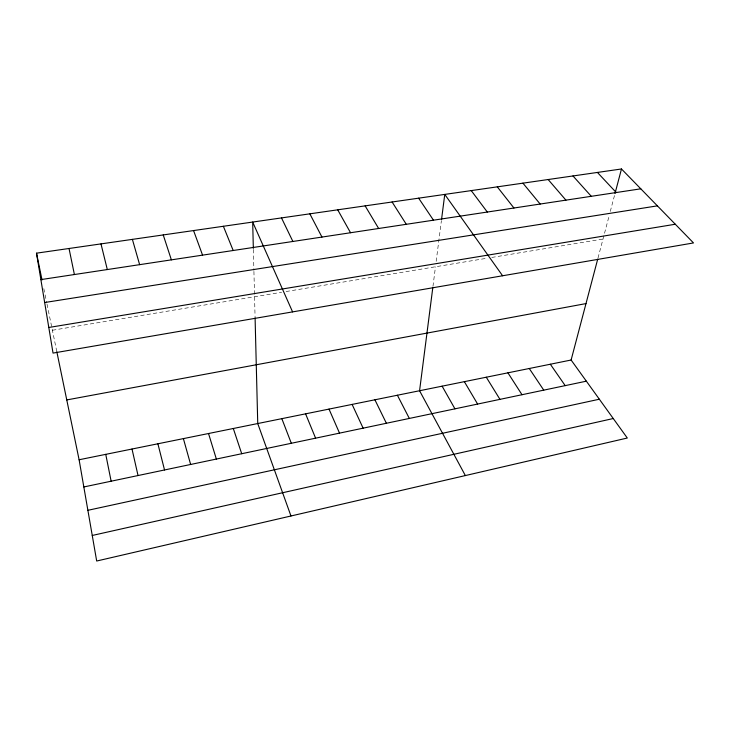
<?xml version="1.0" encoding="UTF-8"?>
<svg xmlns="http://www.w3.org/2000/svg" width="730" height="730" viewBox="0 0 730 730"><rect width="100%" height="100%" fill="white"/><g stroke="black" fill="none" stroke-linecap="round" stroke-linejoin="round"><path stroke-width="0.55" stroke-dasharray="3.65 2.74" d="M432.972 286.324L435.472 266.769M436.166 261.367L441.367 220.871M598.007 258.009L609.148 215.761M610.28 211.445L614.742 194.536M52.396 330.252L281.625 292.265M286.06 291.535L487.375 258.174M491.792 257.444L603.017 239.011M43.818 288.642L46.784 303.014M47.012 304.127L56.849 351.842M253.365 249.423L253.894 270.301M253.921 271.377L255.062 316.701"/><path stroke-width="1.09" d="M432.826 287.447L419.567 390.742L465.357 475.568M441.504 219.794L444.762 194.408L502.596 275.767M56.849 351.842L79.105 459.754L96.688 561.023L627.298 438.027L571.115 360.018L597.724 259.095M615.016 193.496L621.476 168.977L36.5 253.173L53.034 353.092L693.5 242.935L621.476 168.977M92.254 535.464L613.255 418.527M87.883 510.306L599.348 399.219M83.831 486.956L586.354 381.179M79.105 459.754L571.115 360.018M66.768 399.93L585.989 303.589M48.791 327.478L675.296 224.238M44.667 302.53L657.402 205.86M40.871 279.608L640.803 188.814M597.414 172.435L616.248 192.537M572.977 175.957L591.291 196.306M548.148 179.525L565.933 200.148M522.926 183.157L540.154 204.044M497.285 186.843L513.947 208.013M471.242 190.594L487.311 212.047M550.329 364.233L565.202 385.632M418.646 198.168L433.474 220.195M529.268 368.504L543.75 390.139M507.925 372.829L522.005 394.72M392.101 201.991L406.291 224.311M486.28 377.218L499.959 399.365M365.128 205.869L378.651 228.49M464.353 381.662L477.612 404.064M442.115 386.17L454.945 408.837M337.707 209.82L350.546 232.742M309.839 213.826L321.957 237.067M397.394 395.231L409.329 418.436M374.91 399.794L386.389 423.272M281.497 217.905L292.876 241.466M352.115 404.411L363.12 428.163M292.584 311.883L252.68 222.057L253.337 248.309M329.011 409.092L339.523 433.136M305.587 413.846L315.597 438.173M223.371 226.273L233.189 250.499M281.835 418.655L291.325 443.283M193.569 230.561L202.557 255.135M290.969 515.991L257.745 423.546L255.089 317.778M233.308 428.492L241.712 453.722M163.237 234.932L171.377 259.862M208.525 433.52L216.363 459.06M132.386 239.367L139.631 264.661M183.385 438.611L190.639 464.472M157.89 443.785L164.533 469.965M100.986 243.893L107.31 269.552M132.011 449.032L138.034 475.549M69.031 248.492L74.396 274.535M36.5 253.173L42.021 279.946M105.75 454.352L111.133 481.207"/></g></svg>
